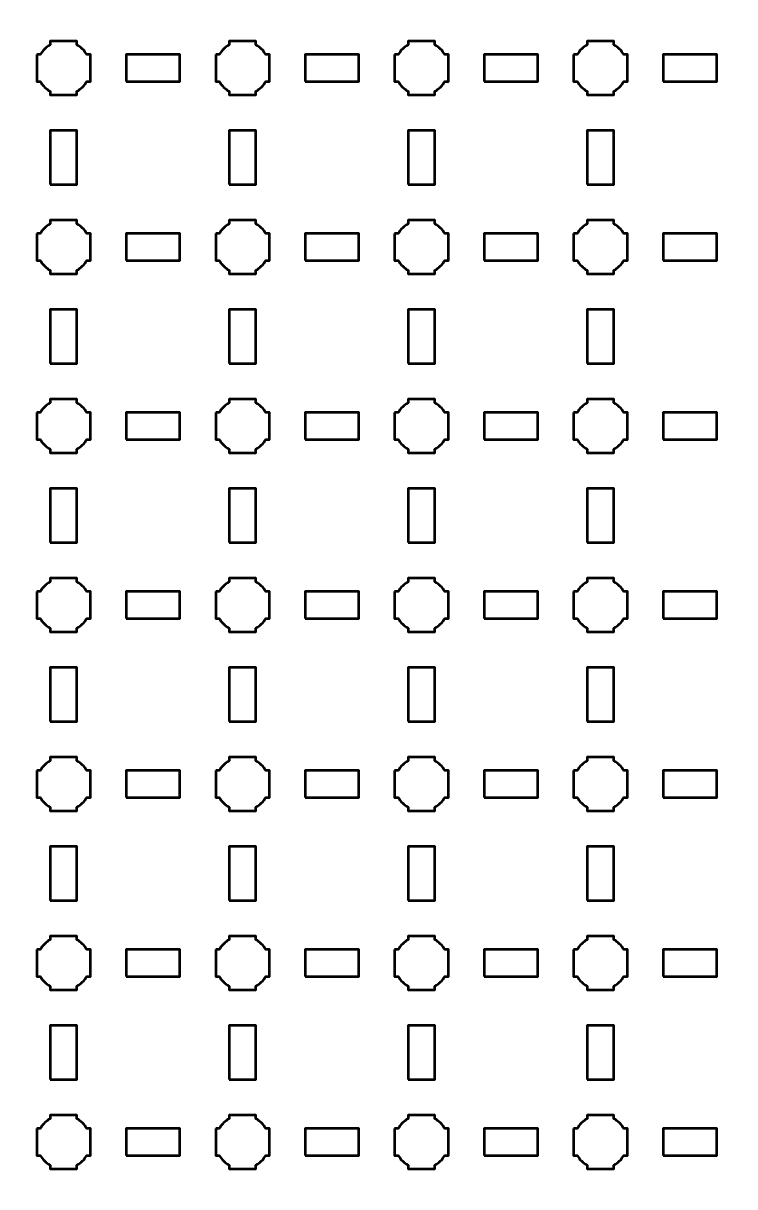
# Model space of a CAD drawing. Header units: centimetres. Extents: x -40.1 to 19.1, y -39.5 to 9.8.
# Drawn here: x -3.95 to 4, y -27.35 to -14.35 of the extents above; entities that cross this region are included whole.
import ezdxf

# ---------------------------------------------------------------- set-up
doc = ezdxf.new("R2010")
doc.units = ezdxf.units.CM
doc.header["$MEASUREMENT"] = 0
doc.layers.add('Layer 1', color=7, linetype='Continuous')

msp = doc.modelspace()

# ---------------------------------------------------------------- linework, layer by layer
at = {"layer": 'Layer 1', "color": 250, "lineweight": 53}
for points in [[(-2.8, -15), (-2.2, -15), (-2.2, -14.7), (-2.8, -14.7), (-2.8, -15)], [(-0.8, -15), (-0.2, -15), (-0.2, -14.7), (-0.8, -14.7), (-0.8, -15)], [(1.2, -15), (1.8, -15), (1.8, -14.7), (1.2, -14.7), (1.2, -15)], [(3.2, -15), (3.8, -15), (3.8, -14.7), (3.2, -14.7), (3.2, -15)], [(-3.65, -16.15), (-3.35, -16.15), (-3.35, -15.55), (-3.65, -15.55), (-3.65, -16.15)], [(-1.65, -16.15), (-1.35, -16.15), (-1.35, -15.55), (-1.65, -15.55), (-1.65, -16.15)], [(0.35, -16.15), (0.65, -16.15), (0.65, -15.55), (0.35, -15.55), (0.35, -16.15)], [(2.35, -16.15), (2.65, -16.15), (2.65, -15.55), (2.35, -15.55), (2.35, -16.15)], [(-2.8, -17), (-2.2, -17), (-2.2, -16.7), (-2.8, -16.7), (-2.8, -17)], [(-0.8, -17), (-0.2, -17), (-0.2, -16.7), (-0.8, -16.7), (-0.8, -17)], [(1.2, -17), (1.8, -17), (1.8, -16.7), (1.2, -16.7), (1.2, -17)], [(3.2, -17), (3.8, -17), (3.8, -16.7), (3.2, -16.7), (3.2, -17)], [(-3.65, -18.15), (-3.35, -18.15), (-3.35, -17.55), (-3.65, -17.55), (-3.65, -18.15)], [(-1.65, -18.15), (-1.35, -18.15), (-1.35, -17.55), (-1.65, -17.55), (-1.65, -18.15)], [(0.35, -18.15), (0.65, -18.15), (0.65, -17.55), (0.35, -17.55), (0.35, -18.15)], [(2.35, -18.15), (2.65, -18.15), (2.65, -17.55), (2.35, -17.55), (2.35, -18.15)], [(-2.8, -19), (-2.2, -19), (-2.2, -18.7), (-2.8, -18.7), (-2.8, -19)], [(-0.8, -19), (-0.2, -19), (-0.2, -18.7), (-0.8, -18.7), (-0.8, -19)], [(1.2, -19), (1.8, -19), (1.8, -18.7), (1.2, -18.7), (1.2, -19)], [(3.2, -19), (3.8, -19), (3.8, -18.7), (3.2, -18.7), (3.2, -19)], [(-3.65, -20.15), (-3.35, -20.15), (-3.35, -19.55), (-3.65, -19.55), (-3.65, -20.15)], [(-1.65, -20.15), (-1.35, -20.15), (-1.35, -19.55), (-1.65, -19.55), (-1.65, -20.15)], [(0.35, -20.15), (0.65, -20.15), (0.65, -19.55), (0.35, -19.55), (0.35, -20.15)], [(2.35, -20.15), (2.65, -20.15), (2.65, -19.55), (2.35, -19.55), (2.35, -20.15)], [(-2.8, -21), (-2.2, -21), (-2.2, -20.7), (-2.8, -20.7), (-2.8, -21)], [(-0.8, -21), (-0.2, -21), (-0.2, -20.7), (-0.8, -20.7), (-0.8, -21)], [(1.2, -21), (1.8, -21), (1.8, -20.7), (1.2, -20.7), (1.2, -21)], [(3.2, -21), (3.8, -21), (3.8, -20.7), (3.2, -20.7), (3.2, -21)], [(-3.65, -22.15), (-3.35, -22.15), (-3.35, -21.55), (-3.65, -21.55), (-3.65, -22.15)], [(-1.65, -22.15), (-1.35, -22.15), (-1.35, -21.55), (-1.65, -21.55), (-1.65, -22.15)], [(0.35, -22.15), (0.65, -22.15), (0.65, -21.55), (0.35, -21.55), (0.35, -22.15)], [(2.35, -22.15), (2.65, -22.15), (2.65, -21.55), (2.35, -21.55), (2.35, -22.15)], [(-2.8, -23), (-2.2, -23), (-2.2, -22.7), (-2.8, -22.7), (-2.8, -23)], [(-0.8, -23), (-0.2, -23), (-0.2, -22.7), (-0.8, -22.7), (-0.8, -23)], [(1.2, -23), (1.8, -23), (1.8, -22.7), (1.2, -22.7), (1.2, -23)], [(3.2, -23), (3.8, -23), (3.8, -22.7), (3.2, -22.7), (3.2, -23)], [(-3.65, -24.15), (-3.35, -24.15), (-3.35, -23.55), (-3.65, -23.55), (-3.65, -24.15)], [(-1.65, -24.15), (-1.35, -24.15), (-1.35, -23.55), (-1.65, -23.55), (-1.65, -24.15)], [(0.35, -24.15), (0.65, -24.15), (0.65, -23.55), (0.35, -23.55), (0.35, -24.15)], [(2.35, -24.15), (2.65, -24.15), (2.65, -23.55), (2.35, -23.55), (2.35, -24.15)], [(-2.8, -25), (-2.2, -25), (-2.2, -24.7), (-2.8, -24.7), (-2.8, -25)], [(-0.8, -25), (-0.2, -25), (-0.2, -24.7), (-0.8, -24.7), (-0.8, -25)], [(1.2, -25), (1.8, -25), (1.8, -24.7), (1.2, -24.7), (1.2, -25)], [(3.2, -25), (3.8, -25), (3.8, -24.7), (3.2, -24.7), (3.2, -25)], [(-3.65, -26.15), (-3.35, -26.15), (-3.35, -25.55), (-3.65, -25.55), (-3.65, -26.15)], [(-1.65, -26.15), (-1.35, -26.15), (-1.35, -25.55), (-1.65, -25.55), (-1.65, -26.15)], [(0.35, -26.15), (0.65, -26.15), (0.65, -25.55), (0.35, -25.55), (0.35, -26.15)], [(2.35, -26.15), (2.65, -26.15), (2.65, -25.55), (2.35, -25.55), (2.35, -26.15)], [(-2.8, -27), (-2.2, -27), (-2.2, -26.7), (-2.8, -26.7), (-2.8, -27)], [(-0.8, -27), (-0.2, -27), (-0.2, -26.7), (-0.8, -26.7), (-0.8, -27)], [(1.2, -27), (1.8, -27), (1.8, -26.7), (1.2, -26.7), (1.2, -27)], [(3.2, -27), (3.8, -27), (3.8, -26.7), (3.2, -26.7), (3.2, -27)]]:
    msp.add_lwpolyline(points, close=True, dxfattribs=at)
msp.add_open_spline([(-40.15, -39), (-40.15, -39), (-40.15, 9.3), (-40.15, 9.3), (-40.15, 9.3), (-40.15, 9.57609), (-39.92609, 9.8), (-39.65, 9.8), (-39.65, 9.8), (-39.65, 9.8), (18.65, 9.8), (18.65, 9.8), (18.65, 9.8), (18.92609, 9.8), (19.15, 9.57609), (19.15, 9.3), (19.15, 9.3), (19.15, 9.3), (19.15, -39), (19.15, -39), (19.15, -39), (19.15, -39.27609), (18.92609, -39.5), (18.65, -39.5), (18.65, -39.5), (18.65, -39.5), (-39.65, -39.5), (-39.65, -39.5), (-39.65, -39.5), (-39.92609, -39.5), (-40.15, -39.27609), (-40.15, -39)], degree=3, knots=[0, 0, 0, 0, 0.125, 0.125, 0.125, 0.125, 0.25, 0.25, 0.25, 0.25, 0.375, 0.375, 0.375, 0.375, 0.5, 0.5, 0.5, 0.5, 0.625, 0.625, 0.625, 0.625, 0.75, 0.75, 0.75, 0.75, 0.875, 0.875, 0.875, 0.875, 1, 1, 1, 1], dxfattribs=at)
at = {"layer": 'Layer 1', "lineweight": 53}
for points in [[(-3.8, -14.7), (-3.8, -14.7), (-3.75985, -14.7), (-3.75985, -14.7), (-3.75985, -14.7), (-3.7335, -14.65447), (-3.69553, -14.6165), (-3.65, -14.59015), (-3.65, -14.59015), (-3.65, -14.59015), (-3.65, -14.55), (-3.65, -14.55), (-3.65, -14.55), (-3.65, -14.55), (-3.5, -14.55), (-3.5, -14.55), (-3.5, -14.55), (-3.5, -14.55), (-3.35, -14.55), (-3.35, -14.55), (-3.35, -14.55), (-3.35, -14.55), (-3.35, -14.59015), (-3.35, -14.59015), (-3.35, -14.59015), (-3.30447, -14.6165), (-3.2665, -14.65447), (-3.24015, -14.7), (-3.24015, -14.7), (-3.24015, -14.7), (-3.2, -14.7), (-3.2, -14.7), (-3.2, -14.7), (-3.2, -14.7), (-3.2, -14.85), (-3.2, -14.85), (-3.2, -14.85), (-3.2, -14.85), (-3.2, -15), (-3.2, -15), (-3.2, -15), (-3.2, -15), (-3.24015, -15), (-3.24015, -15), (-3.24015, -15), (-3.2665, -15.04553), (-3.30447, -15.0835), (-3.35, -15.10985), (-3.35, -15.10985), (-3.35, -15.10985), (-3.35, -15.15), (-3.35, -15.15), (-3.35, -15.15), (-3.35, -15.15), (-3.5, -15.15), (-3.5, -15.15), (-3.5, -15.15), (-3.5, -15.15), (-3.65, -15.15), (-3.65, -15.15), (-3.65, -15.15), (-3.65, -15.15), (-3.65, -15.10985), (-3.65, -15.10985), (-3.65, -15.10985), (-3.69553, -15.0835), (-3.7335, -15.04553), (-3.75985, -15), (-3.75985, -15), (-3.75985, -15), (-3.8, -15), (-3.8, -15), (-3.8, -15), (-3.8, -15), (-3.8, -14.85), (-3.8, -14.85), (-3.8, -14.85), (-3.8, -14.85), (-3.8, -14.7), (-3.8, -14.7)], [(-1.8, -14.7), (-1.8, -14.7), (-1.75985, -14.7), (-1.75985, -14.7), (-1.75985, -14.7), (-1.7335, -14.65447), (-1.69553, -14.6165), (-1.65, -14.59015), (-1.65, -14.59015), (-1.65, -14.59015), (-1.65, -14.55), (-1.65, -14.55), (-1.65, -14.55), (-1.65, -14.55), (-1.5, -14.55), (-1.5, -14.55), (-1.5, -14.55), (-1.5, -14.55), (-1.35, -14.55), (-1.35, -14.55), (-1.35, -14.55), (-1.35, -14.55), (-1.35, -14.59015), (-1.35, -14.59015), (-1.35, -14.59015), (-1.30447, -14.6165), (-1.2665, -14.65447), (-1.24015, -14.7), (-1.24015, -14.7), (-1.24015, -14.7), (-1.2, -14.7), (-1.2, -14.7), (-1.2, -14.7), (-1.2, -14.7), (-1.2, -14.85), (-1.2, -14.85), (-1.2, -14.85), (-1.2, -14.85), (-1.2, -15), (-1.2, -15), (-1.2, -15), (-1.2, -15), (-1.24015, -15), (-1.24015, -15), (-1.24015, -15), (-1.2665, -15.04553), (-1.30447, -15.0835), (-1.35, -15.10985), (-1.35, -15.10985), (-1.35, -15.10985), (-1.35, -15.15), (-1.35, -15.15), (-1.35, -15.15), (-1.35, -15.15), (-1.5, -15.15), (-1.5, -15.15), (-1.5, -15.15), (-1.5, -15.15), (-1.65, -15.15), (-1.65, -15.15), (-1.65, -15.15), (-1.65, -15.15), (-1.65, -15.10985), (-1.65, -15.10985), (-1.65, -15.10985), (-1.69553, -15.0835), (-1.7335, -15.04553), (-1.75985, -15), (-1.75985, -15), (-1.75985, -15), (-1.8, -15), (-1.8, -15), (-1.8, -15), (-1.8, -15), (-1.8, -14.85), (-1.8, -14.85), (-1.8, -14.85), (-1.8, -14.85), (-1.8, -14.7), (-1.8, -14.7)], [(0.2, -14.7), (0.2, -14.7), (0.24015, -14.7), (0.24015, -14.7), (0.24015, -14.7), (0.2665, -14.65447), (0.30447, -14.6165), (0.35, -14.59015), (0.35, -14.59015), (0.35, -14.59015), (0.35, -14.55), (0.35, -14.55), (0.35, -14.55), (0.35, -14.55), (0.5, -14.55), (0.5, -14.55), (0.5, -14.55), (0.5, -14.55), (0.65, -14.55), (0.65, -14.55), (0.65, -14.55), (0.65, -14.55), (0.65, -14.59015), (0.65, -14.59015), (0.65, -14.59015), (0.69553, -14.6165), (0.7335, -14.65447), (0.75985, -14.7), (0.75985, -14.7), (0.75985, -14.7), (0.8, -14.7), (0.8, -14.7), (0.8, -14.7), (0.8, -14.7), (0.8, -14.85), (0.8, -14.85), (0.8, -14.85), (0.8, -14.85), (0.8, -15), (0.8, -15), (0.8, -15), (0.8, -15), (0.75985, -15), (0.75985, -15), (0.75985, -15), (0.7335, -15.04553), (0.69553, -15.0835), (0.65, -15.10985), (0.65, -15.10985), (0.65, -15.10985), (0.65, -15.15), (0.65, -15.15), (0.65, -15.15), (0.65, -15.15), (0.5, -15.15), (0.5, -15.15), (0.5, -15.15), (0.5, -15.15), (0.35, -15.15), (0.35, -15.15), (0.35, -15.15), (0.35, -15.15), (0.35, -15.10985), (0.35, -15.10985), (0.35, -15.10985), (0.30447, -15.0835), (0.2665, -15.04553), (0.24015, -15), (0.24015, -15), (0.24015, -15), (0.2, -15), (0.2, -15), (0.2, -15), (0.2, -15), (0.2, -14.85), (0.2, -14.85), (0.2, -14.85), (0.2, -14.85), (0.2, -14.7), (0.2, -14.7)], [(2.2, -14.7), (2.2, -14.7), (2.24015, -14.7), (2.24015, -14.7), (2.24015, -14.7), (2.2665, -14.65447), (2.30447, -14.6165), (2.35, -14.59015), (2.35, -14.59015), (2.35, -14.59015), (2.35, -14.55), (2.35, -14.55), (2.35, -14.55), (2.35, -14.55), (2.5, -14.55), (2.5, -14.55), (2.5, -14.55), (2.5, -14.55), (2.65, -14.55), (2.65, -14.55), (2.65, -14.55), (2.65, -14.55), (2.65, -14.59015), (2.65, -14.59015), (2.65, -14.59015), (2.69553, -14.6165), (2.7335, -14.65447), (2.75985, -14.7), (2.75985, -14.7), (2.75985, -14.7), (2.8, -14.7), (2.8, -14.7), (2.8, -14.7), (2.8, -14.7), (2.8, -14.85), (2.8, -14.85), (2.8, -14.85), (2.8, -14.85), (2.8, -15), (2.8, -15), (2.8, -15), (2.8, -15), (2.75985, -15), (2.75985, -15), (2.75985, -15), (2.7335, -15.04553), (2.69553, -15.0835), (2.65, -15.10985), (2.65, -15.10985), (2.65, -15.10985), (2.65, -15.15), (2.65, -15.15), (2.65, -15.15), (2.65, -15.15), (2.5, -15.15), (2.5, -15.15), (2.5, -15.15), (2.5, -15.15), (2.35, -15.15), (2.35, -15.15), (2.35, -15.15), (2.35, -15.15), (2.35, -15.10985), (2.35, -15.10985), (2.35, -15.10985), (2.30447, -15.0835), (2.2665, -15.04553), (2.24015, -15), (2.24015, -15), (2.24015, -15), (2.2, -15), (2.2, -15), (2.2, -15), (2.2, -15), (2.2, -14.85), (2.2, -14.85), (2.2, -14.85), (2.2, -14.85), (2.2, -14.7), (2.2, -14.7)], [(-3.8, -16.7), (-3.8, -16.7), (-3.75985, -16.7), (-3.75985, -16.7), (-3.75985, -16.7), (-3.7335, -16.65447), (-3.69553, -16.6165), (-3.65, -16.59015), (-3.65, -16.59015), (-3.65, -16.59015), (-3.65, -16.55), (-3.65, -16.55), (-3.65, -16.55), (-3.65, -16.55), (-3.5, -16.55), (-3.5, -16.55), (-3.5, -16.55), (-3.5, -16.55), (-3.35, -16.55), (-3.35, -16.55), (-3.35, -16.55), (-3.35, -16.55), (-3.35, -16.59015), (-3.35, -16.59015), (-3.35, -16.59015), (-3.30447, -16.6165), (-3.2665, -16.65447), (-3.24015, -16.7), (-3.24015, -16.7), (-3.24015, -16.7), (-3.2, -16.7), (-3.2, -16.7), (-3.2, -16.7), (-3.2, -16.7), (-3.2, -16.85), (-3.2, -16.85), (-3.2, -16.85), (-3.2, -16.85), (-3.2, -17), (-3.2, -17), (-3.2, -17), (-3.2, -17), (-3.24015, -17), (-3.24015, -17), (-3.24015, -17), (-3.2665, -17.04553), (-3.30447, -17.0835), (-3.35, -17.10985), (-3.35, -17.10985), (-3.35, -17.10985), (-3.35, -17.15), (-3.35, -17.15), (-3.35, -17.15), (-3.35, -17.15), (-3.5, -17.15), (-3.5, -17.15), (-3.5, -17.15), (-3.5, -17.15), (-3.65, -17.15), (-3.65, -17.15), (-3.65, -17.15), (-3.65, -17.15), (-3.65, -17.10985), (-3.65, -17.10985), (-3.65, -17.10985), (-3.69553, -17.0835), (-3.7335, -17.04553), (-3.75985, -17), (-3.75985, -17), (-3.75985, -17), (-3.8, -17), (-3.8, -17), (-3.8, -17), (-3.8, -17), (-3.8, -16.85), (-3.8, -16.85), (-3.8, -16.85), (-3.8, -16.85), (-3.8, -16.7), (-3.8, -16.7)], [(-1.8, -16.7), (-1.8, -16.7), (-1.75985, -16.7), (-1.75985, -16.7), (-1.75985, -16.7), (-1.7335, -16.65447), (-1.69553, -16.6165), (-1.65, -16.59015), (-1.65, -16.59015), (-1.65, -16.59015), (-1.65, -16.55), (-1.65, -16.55), (-1.65, -16.55), (-1.65, -16.55), (-1.5, -16.55), (-1.5, -16.55), (-1.5, -16.55), (-1.5, -16.55), (-1.35, -16.55), (-1.35, -16.55), (-1.35, -16.55), (-1.35, -16.55), (-1.35, -16.59015), (-1.35, -16.59015), (-1.35, -16.59015), (-1.30447, -16.6165), (-1.2665, -16.65447), (-1.24015, -16.7), (-1.24015, -16.7), (-1.24015, -16.7), (-1.2, -16.7), (-1.2, -16.7), (-1.2, -16.7), (-1.2, -16.7), (-1.2, -16.85), (-1.2, -16.85), (-1.2, -16.85), (-1.2, -16.85), (-1.2, -17), (-1.2, -17), (-1.2, -17), (-1.2, -17), (-1.24015, -17), (-1.24015, -17), (-1.24015, -17), (-1.2665, -17.04553), (-1.30447, -17.0835), (-1.35, -17.10985), (-1.35, -17.10985), (-1.35, -17.10985), (-1.35, -17.15), (-1.35, -17.15), (-1.35, -17.15), (-1.35, -17.15), (-1.5, -17.15), (-1.5, -17.15), (-1.5, -17.15), (-1.5, -17.15), (-1.65, -17.15), (-1.65, -17.15), (-1.65, -17.15), (-1.65, -17.15), (-1.65, -17.10985), (-1.65, -17.10985), (-1.65, -17.10985), (-1.69553, -17.0835), (-1.7335, -17.04553), (-1.75985, -17), (-1.75985, -17), (-1.75985, -17), (-1.8, -17), (-1.8, -17), (-1.8, -17), (-1.8, -17), (-1.8, -16.85), (-1.8, -16.85), (-1.8, -16.85), (-1.8, -16.85), (-1.8, -16.7), (-1.8, -16.7)], [(0.2, -16.7), (0.2, -16.7), (0.24015, -16.7), (0.24015, -16.7), (0.24015, -16.7), (0.2665, -16.65447), (0.30447, -16.6165), (0.35, -16.59015), (0.35, -16.59015), (0.35, -16.59015), (0.35, -16.55), (0.35, -16.55), (0.35, -16.55), (0.35, -16.55), (0.5, -16.55), (0.5, -16.55), (0.5, -16.55), (0.5, -16.55), (0.65, -16.55), (0.65, -16.55), (0.65, -16.55), (0.65, -16.55), (0.65, -16.59015), (0.65, -16.59015), (0.65, -16.59015), (0.69553, -16.6165), (0.7335, -16.65447), (0.75985, -16.7), (0.75985, -16.7), (0.75985, -16.7), (0.8, -16.7), (0.8, -16.7), (0.8, -16.7), (0.8, -16.7), (0.8, -16.85), (0.8, -16.85), (0.8, -16.85), (0.8, -16.85), (0.8, -17), (0.8, -17), (0.8, -17), (0.8, -17), (0.75985, -17), (0.75985, -17), (0.75985, -17), (0.7335, -17.04553), (0.69553, -17.0835), (0.65, -17.10985), (0.65, -17.10985), (0.65, -17.10985), (0.65, -17.15), (0.65, -17.15), (0.65, -17.15), (0.65, -17.15), (0.5, -17.15), (0.5, -17.15), (0.5, -17.15), (0.5, -17.15), (0.35, -17.15), (0.35, -17.15), (0.35, -17.15), (0.35, -17.15), (0.35, -17.10985), (0.35, -17.10985), (0.35, -17.10985), (0.30447, -17.0835), (0.2665, -17.04553), (0.24015, -17), (0.24015, -17), (0.24015, -17), (0.2, -17), (0.2, -17), (0.2, -17), (0.2, -17), (0.2, -16.85), (0.2, -16.85), (0.2, -16.85), (0.2, -16.85), (0.2, -16.7), (0.2, -16.7)], [(2.2, -16.7), (2.2, -16.7), (2.24015, -16.7), (2.24015, -16.7), (2.24015, -16.7), (2.2665, -16.65447), (2.30447, -16.6165), (2.35, -16.59015), (2.35, -16.59015), (2.35, -16.59015), (2.35, -16.55), (2.35, -16.55), (2.35, -16.55), (2.35, -16.55), (2.5, -16.55), (2.5, -16.55), (2.5, -16.55), (2.5, -16.55), (2.65, -16.55), (2.65, -16.55), (2.65, -16.55), (2.65, -16.55), (2.65, -16.59015), (2.65, -16.59015), (2.65, -16.59015), (2.69553, -16.6165), (2.7335, -16.65447), (2.75985, -16.7), (2.75985, -16.7), (2.75985, -16.7), (2.8, -16.7), (2.8, -16.7), (2.8, -16.7), (2.8, -16.7), (2.8, -16.85), (2.8, -16.85), (2.8, -16.85), (2.8, -16.85), (2.8, -17), (2.8, -17), (2.8, -17), (2.8, -17), (2.75985, -17), (2.75985, -17), (2.75985, -17), (2.7335, -17.04553), (2.69553, -17.0835), (2.65, -17.10985), (2.65, -17.10985), (2.65, -17.10985), (2.65, -17.15), (2.65, -17.15), (2.65, -17.15), (2.65, -17.15), (2.5, -17.15), (2.5, -17.15), (2.5, -17.15), (2.5, -17.15), (2.35, -17.15), (2.35, -17.15), (2.35, -17.15), (2.35, -17.15), (2.35, -17.10985), (2.35, -17.10985), (2.35, -17.10985), (2.30447, -17.0835), (2.2665, -17.04553), (2.24015, -17), (2.24015, -17), (2.24015, -17), (2.2, -17), (2.2, -17), (2.2, -17), (2.2, -17), (2.2, -16.85), (2.2, -16.85), (2.2, -16.85), (2.2, -16.85), (2.2, -16.7), (2.2, -16.7)], [(-3.8, -18.7), (-3.8, -18.7), (-3.75985, -18.7), (-3.75985, -18.7), (-3.75985, -18.7), (-3.7335, -18.65447), (-3.69553, -18.6165), (-3.65, -18.59015), (-3.65, -18.59015), (-3.65, -18.59015), (-3.65, -18.55), (-3.65, -18.55), (-3.65, -18.55), (-3.65, -18.55), (-3.5, -18.55), (-3.5, -18.55), (-3.5, -18.55), (-3.5, -18.55), (-3.35, -18.55), (-3.35, -18.55), (-3.35, -18.55), (-3.35, -18.55), (-3.35, -18.59015), (-3.35, -18.59015), (-3.35, -18.59015), (-3.30447, -18.6165), (-3.2665, -18.65447), (-3.24015, -18.7), (-3.24015, -18.7), (-3.24015, -18.7), (-3.2, -18.7), (-3.2, -18.7), (-3.2, -18.7), (-3.2, -18.7), (-3.2, -18.85), (-3.2, -18.85), (-3.2, -18.85), (-3.2, -18.85), (-3.2, -19), (-3.2, -19), (-3.2, -19), (-3.2, -19), (-3.24015, -19), (-3.24015, -19), (-3.24015, -19), (-3.2665, -19.04553), (-3.30447, -19.0835), (-3.35, -19.10985), (-3.35, -19.10985), (-3.35, -19.10985), (-3.35, -19.15), (-3.35, -19.15), (-3.35, -19.15), (-3.35, -19.15), (-3.5, -19.15), (-3.5, -19.15), (-3.5, -19.15), (-3.5, -19.15), (-3.65, -19.15), (-3.65, -19.15), (-3.65, -19.15), (-3.65, -19.15), (-3.65, -19.10985), (-3.65, -19.10985), (-3.65, -19.10985), (-3.69553, -19.0835), (-3.7335, -19.04553), (-3.75985, -19), (-3.75985, -19), (-3.75985, -19), (-3.8, -19), (-3.8, -19), (-3.8, -19), (-3.8, -19), (-3.8, -18.85), (-3.8, -18.85), (-3.8, -18.85), (-3.8, -18.85), (-3.8, -18.7), (-3.8, -18.7)], [(-1.8, -18.7), (-1.8, -18.7), (-1.75985, -18.7), (-1.75985, -18.7), (-1.75985, -18.7), (-1.7335, -18.65447), (-1.69553, -18.6165), (-1.65, -18.59015), (-1.65, -18.59015), (-1.65, -18.59015), (-1.65, -18.55), (-1.65, -18.55), (-1.65, -18.55), (-1.65, -18.55), (-1.5, -18.55), (-1.5, -18.55), (-1.5, -18.55), (-1.5, -18.55), (-1.35, -18.55), (-1.35, -18.55), (-1.35, -18.55), (-1.35, -18.55), (-1.35, -18.59015), (-1.35, -18.59015), (-1.35, -18.59015), (-1.30447, -18.6165), (-1.2665, -18.65447), (-1.24015, -18.7), (-1.24015, -18.7), (-1.24015, -18.7), (-1.2, -18.7), (-1.2, -18.7), (-1.2, -18.7), (-1.2, -18.7), (-1.2, -18.85), (-1.2, -18.85), (-1.2, -18.85), (-1.2, -18.85), (-1.2, -19), (-1.2, -19), (-1.2, -19), (-1.2, -19), (-1.24015, -19), (-1.24015, -19), (-1.24015, -19), (-1.2665, -19.04553), (-1.30447, -19.0835), (-1.35, -19.10985), (-1.35, -19.10985), (-1.35, -19.10985), (-1.35, -19.15), (-1.35, -19.15), (-1.35, -19.15), (-1.35, -19.15), (-1.5, -19.15), (-1.5, -19.15), (-1.5, -19.15), (-1.5, -19.15), (-1.65, -19.15), (-1.65, -19.15), (-1.65, -19.15), (-1.65, -19.15), (-1.65, -19.10985), (-1.65, -19.10985), (-1.65, -19.10985), (-1.69553, -19.0835), (-1.7335, -19.04553), (-1.75985, -19), (-1.75985, -19), (-1.75985, -19), (-1.8, -19), (-1.8, -19), (-1.8, -19), (-1.8, -19), (-1.8, -18.85), (-1.8, -18.85), (-1.8, -18.85), (-1.8, -18.85), (-1.8, -18.7), (-1.8, -18.7)], [(0.2, -18.7), (0.2, -18.7), (0.24015, -18.7), (0.24015, -18.7), (0.24015, -18.7), (0.2665, -18.65447), (0.30447, -18.6165), (0.35, -18.59015), (0.35, -18.59015), (0.35, -18.59015), (0.35, -18.55), (0.35, -18.55), (0.35, -18.55), (0.35, -18.55), (0.5, -18.55), (0.5, -18.55), (0.5, -18.55), (0.5, -18.55), (0.65, -18.55), (0.65, -18.55), (0.65, -18.55), (0.65, -18.55), (0.65, -18.59015), (0.65, -18.59015), (0.65, -18.59015), (0.69553, -18.6165), (0.7335, -18.65447), (0.75985, -18.7), (0.75985, -18.7), (0.75985, -18.7), (0.8, -18.7), (0.8, -18.7), (0.8, -18.7), (0.8, -18.7), (0.8, -18.85), (0.8, -18.85), (0.8, -18.85), (0.8, -18.85), (0.8, -19), (0.8, -19), (0.8, -19), (0.8, -19), (0.75985, -19), (0.75985, -19), (0.75985, -19), (0.7335, -19.04553), (0.69553, -19.0835), (0.65, -19.10985), (0.65, -19.10985), (0.65, -19.10985), (0.65, -19.15), (0.65, -19.15), (0.65, -19.15), (0.65, -19.15), (0.5, -19.15), (0.5, -19.15), (0.5, -19.15), (0.5, -19.15), (0.35, -19.15), (0.35, -19.15), (0.35, -19.15), (0.35, -19.15), (0.35, -19.10985), (0.35, -19.10985), (0.35, -19.10985), (0.30447, -19.0835), (0.2665, -19.04553), (0.24015, -19), (0.24015, -19), (0.24015, -19), (0.2, -19), (0.2, -19), (0.2, -19), (0.2, -19), (0.2, -18.85), (0.2, -18.85), (0.2, -18.85), (0.2, -18.85), (0.2, -18.7), (0.2, -18.7)], [(2.2, -18.7), (2.2, -18.7), (2.24015, -18.7), (2.24015, -18.7), (2.24015, -18.7), (2.2665, -18.65447), (2.30447, -18.6165), (2.35, -18.59015), (2.35, -18.59015), (2.35, -18.59015), (2.35, -18.55), (2.35, -18.55), (2.35, -18.55), (2.35, -18.55), (2.5, -18.55), (2.5, -18.55), (2.5, -18.55), (2.5, -18.55), (2.65, -18.55), (2.65, -18.55), (2.65, -18.55), (2.65, -18.55), (2.65, -18.59015), (2.65, -18.59015), (2.65, -18.59015), (2.69553, -18.6165), (2.7335, -18.65447), (2.75985, -18.7), (2.75985, -18.7), (2.75985, -18.7), (2.8, -18.7), (2.8, -18.7), (2.8, -18.7), (2.8, -18.7), (2.8, -18.85), (2.8, -18.85), (2.8, -18.85), (2.8, -18.85), (2.8, -19), (2.8, -19), (2.8, -19), (2.8, -19), (2.75985, -19), (2.75985, -19), (2.75985, -19), (2.7335, -19.04553), (2.69553, -19.0835), (2.65, -19.10985), (2.65, -19.10985), (2.65, -19.10985), (2.65, -19.15), (2.65, -19.15), (2.65, -19.15), (2.65, -19.15), (2.5, -19.15), (2.5, -19.15), (2.5, -19.15), (2.5, -19.15), (2.35, -19.15), (2.35, -19.15), (2.35, -19.15), (2.35, -19.15), (2.35, -19.10985), (2.35, -19.10985), (2.35, -19.10985), (2.30447, -19.0835), (2.2665, -19.04553), (2.24015, -19), (2.24015, -19), (2.24015, -19), (2.2, -19), (2.2, -19), (2.2, -19), (2.2, -19), (2.2, -18.85), (2.2, -18.85), (2.2, -18.85), (2.2, -18.85), (2.2, -18.7), (2.2, -18.7)], [(-3.8, -20.7), (-3.8, -20.7), (-3.75985, -20.7), (-3.75985, -20.7), (-3.75985, -20.7), (-3.7335, -20.65447), (-3.69553, -20.6165), (-3.65, -20.59015), (-3.65, -20.59015), (-3.65, -20.59015), (-3.65, -20.55), (-3.65, -20.55), (-3.65, -20.55), (-3.65, -20.55), (-3.5, -20.55), (-3.5, -20.55), (-3.5, -20.55), (-3.5, -20.55), (-3.35, -20.55), (-3.35, -20.55), (-3.35, -20.55), (-3.35, -20.55), (-3.35, -20.59015), (-3.35, -20.59015), (-3.35, -20.59015), (-3.30447, -20.6165), (-3.2665, -20.65447), (-3.24015, -20.7), (-3.24015, -20.7), (-3.24015, -20.7), (-3.2, -20.7), (-3.2, -20.7), (-3.2, -20.7), (-3.2, -20.7), (-3.2, -20.85), (-3.2, -20.85), (-3.2, -20.85), (-3.2, -20.85), (-3.2, -21), (-3.2, -21), (-3.2, -21), (-3.2, -21), (-3.24015, -21), (-3.24015, -21), (-3.24015, -21), (-3.2665, -21.04553), (-3.30447, -21.0835), (-3.35, -21.10985), (-3.35, -21.10985), (-3.35, -21.10985), (-3.35, -21.15), (-3.35, -21.15), (-3.35, -21.15), (-3.35, -21.15), (-3.5, -21.15), (-3.5, -21.15), (-3.5, -21.15), (-3.5, -21.15), (-3.65, -21.15), (-3.65, -21.15), (-3.65, -21.15), (-3.65, -21.15), (-3.65, -21.10985), (-3.65, -21.10985), (-3.65, -21.10985), (-3.69553, -21.0835), (-3.7335, -21.04553), (-3.75985, -21), (-3.75985, -21), (-3.75985, -21), (-3.8, -21), (-3.8, -21), (-3.8, -21), (-3.8, -21), (-3.8, -20.85), (-3.8, -20.85), (-3.8, -20.85), (-3.8, -20.85), (-3.8, -20.7), (-3.8, -20.7)], [(-1.8, -20.7), (-1.8, -20.7), (-1.75985, -20.7), (-1.75985, -20.7), (-1.75985, -20.7), (-1.7335, -20.65447), (-1.69553, -20.6165), (-1.65, -20.59015), (-1.65, -20.59015), (-1.65, -20.59015), (-1.65, -20.55), (-1.65, -20.55), (-1.65, -20.55), (-1.65, -20.55), (-1.5, -20.55), (-1.5, -20.55), (-1.5, -20.55), (-1.5, -20.55), (-1.35, -20.55), (-1.35, -20.55), (-1.35, -20.55), (-1.35, -20.55), (-1.35, -20.59015), (-1.35, -20.59015), (-1.35, -20.59015), (-1.30447, -20.6165), (-1.2665, -20.65447), (-1.24015, -20.7), (-1.24015, -20.7), (-1.24015, -20.7), (-1.2, -20.7), (-1.2, -20.7), (-1.2, -20.7), (-1.2, -20.7), (-1.2, -20.85), (-1.2, -20.85), (-1.2, -20.85), (-1.2, -20.85), (-1.2, -21), (-1.2, -21), (-1.2, -21), (-1.2, -21), (-1.24015, -21), (-1.24015, -21), (-1.24015, -21), (-1.2665, -21.04553), (-1.30447, -21.0835), (-1.35, -21.10985), (-1.35, -21.10985), (-1.35, -21.10985), (-1.35, -21.15), (-1.35, -21.15), (-1.35, -21.15), (-1.35, -21.15), (-1.5, -21.15), (-1.5, -21.15), (-1.5, -21.15), (-1.5, -21.15), (-1.65, -21.15), (-1.65, -21.15), (-1.65, -21.15), (-1.65, -21.15), (-1.65, -21.10985), (-1.65, -21.10985), (-1.65, -21.10985), (-1.69553, -21.0835), (-1.7335, -21.04553), (-1.75985, -21), (-1.75985, -21), (-1.75985, -21), (-1.8, -21), (-1.8, -21), (-1.8, -21), (-1.8, -21), (-1.8, -20.85), (-1.8, -20.85), (-1.8, -20.85), (-1.8, -20.85), (-1.8, -20.7), (-1.8, -20.7)], [(0.2, -20.7), (0.2, -20.7), (0.24015, -20.7), (0.24015, -20.7), (0.24015, -20.7), (0.2665, -20.65447), (0.30447, -20.6165), (0.35, -20.59015), (0.35, -20.59015), (0.35, -20.59015), (0.35, -20.55), (0.35, -20.55), (0.35, -20.55), (0.35, -20.55), (0.5, -20.55), (0.5, -20.55), (0.5, -20.55), (0.5, -20.55), (0.65, -20.55), (0.65, -20.55), (0.65, -20.55), (0.65, -20.55), (0.65, -20.59015), (0.65, -20.59015), (0.65, -20.59015), (0.69553, -20.6165), (0.7335, -20.65447), (0.75985, -20.7), (0.75985, -20.7), (0.75985, -20.7), (0.8, -20.7), (0.8, -20.7), (0.8, -20.7), (0.8, -20.7), (0.8, -20.85), (0.8, -20.85), (0.8, -20.85), (0.8, -20.85), (0.8, -21), (0.8, -21), (0.8, -21), (0.8, -21), (0.75985, -21), (0.75985, -21), (0.75985, -21), (0.7335, -21.04553), (0.69553, -21.0835), (0.65, -21.10985), (0.65, -21.10985), (0.65, -21.10985), (0.65, -21.15), (0.65, -21.15), (0.65, -21.15), (0.65, -21.15), (0.5, -21.15), (0.5, -21.15), (0.5, -21.15), (0.5, -21.15), (0.35, -21.15), (0.35, -21.15), (0.35, -21.15), (0.35, -21.15), (0.35, -21.10985), (0.35, -21.10985), (0.35, -21.10985), (0.30447, -21.0835), (0.2665, -21.04553), (0.24015, -21), (0.24015, -21), (0.24015, -21), (0.2, -21), (0.2, -21), (0.2, -21), (0.2, -21), (0.2, -20.85), (0.2, -20.85), (0.2, -20.85), (0.2, -20.85), (0.2, -20.7), (0.2, -20.7)], [(2.2, -20.7), (2.2, -20.7), (2.24015, -20.7), (2.24015, -20.7), (2.24015, -20.7), (2.2665, -20.65447), (2.30447, -20.6165), (2.35, -20.59015), (2.35, -20.59015), (2.35, -20.59015), (2.35, -20.55), (2.35, -20.55), (2.35, -20.55), (2.35, -20.55), (2.5, -20.55), (2.5, -20.55), (2.5, -20.55), (2.5, -20.55), (2.65, -20.55), (2.65, -20.55), (2.65, -20.55), (2.65, -20.55), (2.65, -20.59015), (2.65, -20.59015), (2.65, -20.59015), (2.69553, -20.6165), (2.7335, -20.65447), (2.75985, -20.7), (2.75985, -20.7), (2.75985, -20.7), (2.8, -20.7), (2.8, -20.7), (2.8, -20.7), (2.8, -20.7), (2.8, -20.85), (2.8, -20.85), (2.8, -20.85), (2.8, -20.85), (2.8, -21), (2.8, -21), (2.8, -21), (2.8, -21), (2.75985, -21), (2.75985, -21), (2.75985, -21), (2.7335, -21.04553), (2.69553, -21.0835), (2.65, -21.10985), (2.65, -21.10985), (2.65, -21.10985), (2.65, -21.15), (2.65, -21.15), (2.65, -21.15), (2.65, -21.15), (2.5, -21.15), (2.5, -21.15), (2.5, -21.15), (2.5, -21.15), (2.35, -21.15), (2.35, -21.15), (2.35, -21.15), (2.35, -21.15), (2.35, -21.10985), (2.35, -21.10985), (2.35, -21.10985), (2.30447, -21.0835), (2.2665, -21.04553), (2.24015, -21), (2.24015, -21), (2.24015, -21), (2.2, -21), (2.2, -21), (2.2, -21), (2.2, -21), (2.2, -20.85), (2.2, -20.85), (2.2, -20.85), (2.2, -20.85), (2.2, -20.7), (2.2, -20.7)], [(-3.8, -22.7), (-3.8, -22.7), (-3.75985, -22.7), (-3.75985, -22.7), (-3.75985, -22.7), (-3.7335, -22.65447), (-3.69553, -22.6165), (-3.65, -22.59015), (-3.65, -22.59015), (-3.65, -22.59015), (-3.65, -22.55), (-3.65, -22.55), (-3.65, -22.55), (-3.65, -22.55), (-3.5, -22.55), (-3.5, -22.55), (-3.5, -22.55), (-3.5, -22.55), (-3.35, -22.55), (-3.35, -22.55), (-3.35, -22.55), (-3.35, -22.55), (-3.35, -22.59015), (-3.35, -22.59015), (-3.35, -22.59015), (-3.30447, -22.6165), (-3.2665, -22.65447), (-3.24015, -22.7), (-3.24015, -22.7), (-3.24015, -22.7), (-3.2, -22.7), (-3.2, -22.7), (-3.2, -22.7), (-3.2, -22.7), (-3.2, -22.85), (-3.2, -22.85), (-3.2, -22.85), (-3.2, -22.85), (-3.2, -23), (-3.2, -23), (-3.2, -23), (-3.2, -23), (-3.24015, -23), (-3.24015, -23), (-3.24015, -23), (-3.2665, -23.04553), (-3.30447, -23.0835), (-3.35, -23.10985), (-3.35, -23.10985), (-3.35, -23.10985), (-3.35, -23.15), (-3.35, -23.15), (-3.35, -23.15), (-3.35, -23.15), (-3.5, -23.15), (-3.5, -23.15), (-3.5, -23.15), (-3.5, -23.15), (-3.65, -23.15), (-3.65, -23.15), (-3.65, -23.15), (-3.65, -23.15), (-3.65, -23.10985), (-3.65, -23.10985), (-3.65, -23.10985), (-3.69553, -23.0835), (-3.7335, -23.04553), (-3.75985, -23), (-3.75985, -23), (-3.75985, -23), (-3.8, -23), (-3.8, -23), (-3.8, -23), (-3.8, -23), (-3.8, -22.85), (-3.8, -22.85), (-3.8, -22.85), (-3.8, -22.85), (-3.8, -22.7), (-3.8, -22.7)], [(-1.8, -22.7), (-1.8, -22.7), (-1.75985, -22.7), (-1.75985, -22.7), (-1.75985, -22.7), (-1.7335, -22.65447), (-1.69553, -22.6165), (-1.65, -22.59015), (-1.65, -22.59015), (-1.65, -22.59015), (-1.65, -22.55), (-1.65, -22.55), (-1.65, -22.55), (-1.65, -22.55), (-1.5, -22.55), (-1.5, -22.55), (-1.5, -22.55), (-1.5, -22.55), (-1.35, -22.55), (-1.35, -22.55), (-1.35, -22.55), (-1.35, -22.55), (-1.35, -22.59015), (-1.35, -22.59015), (-1.35, -22.59015), (-1.30447, -22.6165), (-1.2665, -22.65447), (-1.24015, -22.7), (-1.24015, -22.7), (-1.24015, -22.7), (-1.2, -22.7), (-1.2, -22.7), (-1.2, -22.7), (-1.2, -22.7), (-1.2, -22.85), (-1.2, -22.85), (-1.2, -22.85), (-1.2, -22.85), (-1.2, -23), (-1.2, -23), (-1.2, -23), (-1.2, -23), (-1.24015, -23), (-1.24015, -23), (-1.24015, -23), (-1.2665, -23.04553), (-1.30447, -23.0835), (-1.35, -23.10985), (-1.35, -23.10985), (-1.35, -23.10985), (-1.35, -23.15), (-1.35, -23.15), (-1.35, -23.15), (-1.35, -23.15), (-1.5, -23.15), (-1.5, -23.15), (-1.5, -23.15), (-1.5, -23.15), (-1.65, -23.15), (-1.65, -23.15), (-1.65, -23.15), (-1.65, -23.15), (-1.65, -23.10985), (-1.65, -23.10985), (-1.65, -23.10985), (-1.69553, -23.0835), (-1.7335, -23.04553), (-1.75985, -23), (-1.75985, -23), (-1.75985, -23), (-1.8, -23), (-1.8, -23), (-1.8, -23), (-1.8, -23), (-1.8, -22.85), (-1.8, -22.85), (-1.8, -22.85), (-1.8, -22.85), (-1.8, -22.7), (-1.8, -22.7)], [(0.2, -22.7), (0.2, -22.7), (0.24015, -22.7), (0.24015, -22.7), (0.24015, -22.7), (0.2665, -22.65447), (0.30447, -22.6165), (0.35, -22.59015), (0.35, -22.59015), (0.35, -22.59015), (0.35, -22.55), (0.35, -22.55), (0.35, -22.55), (0.35, -22.55), (0.5, -22.55), (0.5, -22.55), (0.5, -22.55), (0.5, -22.55), (0.65, -22.55), (0.65, -22.55), (0.65, -22.55), (0.65, -22.55), (0.65, -22.59015), (0.65, -22.59015), (0.65, -22.59015), (0.69553, -22.6165), (0.7335, -22.65447), (0.75985, -22.7), (0.75985, -22.7), (0.75985, -22.7), (0.8, -22.7), (0.8, -22.7), (0.8, -22.7), (0.8, -22.7), (0.8, -22.85), (0.8, -22.85), (0.8, -22.85), (0.8, -22.85), (0.8, -23), (0.8, -23), (0.8, -23), (0.8, -23), (0.75985, -23), (0.75985, -23), (0.75985, -23), (0.7335, -23.04553), (0.69553, -23.0835), (0.65, -23.10985), (0.65, -23.10985), (0.65, -23.10985), (0.65, -23.15), (0.65, -23.15), (0.65, -23.15), (0.65, -23.15), (0.5, -23.15), (0.5, -23.15), (0.5, -23.15), (0.5, -23.15), (0.35, -23.15), (0.35, -23.15), (0.35, -23.15), (0.35, -23.15), (0.35, -23.10985), (0.35, -23.10985), (0.35, -23.10985), (0.30447, -23.0835), (0.2665, -23.04553), (0.24015, -23), (0.24015, -23), (0.24015, -23), (0.2, -23), (0.2, -23), (0.2, -23), (0.2, -23), (0.2, -22.85), (0.2, -22.85), (0.2, -22.85), (0.2, -22.85), (0.2, -22.7), (0.2, -22.7)], [(2.2, -22.7), (2.2, -22.7), (2.24015, -22.7), (2.24015, -22.7), (2.24015, -22.7), (2.2665, -22.65447), (2.30447, -22.6165), (2.35, -22.59015), (2.35, -22.59015), (2.35, -22.59015), (2.35, -22.55), (2.35, -22.55), (2.35, -22.55), (2.35, -22.55), (2.5, -22.55), (2.5, -22.55), (2.5, -22.55), (2.5, -22.55), (2.65, -22.55), (2.65, -22.55), (2.65, -22.55), (2.65, -22.55), (2.65, -22.59015), (2.65, -22.59015), (2.65, -22.59015), (2.69553, -22.6165), (2.7335, -22.65447), (2.75985, -22.7), (2.75985, -22.7), (2.75985, -22.7), (2.8, -22.7), (2.8, -22.7), (2.8, -22.7), (2.8, -22.7), (2.8, -22.85), (2.8, -22.85), (2.8, -22.85), (2.8, -22.85), (2.8, -23), (2.8, -23), (2.8, -23), (2.8, -23), (2.75985, -23), (2.75985, -23), (2.75985, -23), (2.7335, -23.04553), (2.69553, -23.0835), (2.65, -23.10985), (2.65, -23.10985), (2.65, -23.10985), (2.65, -23.15), (2.65, -23.15), (2.65, -23.15), (2.65, -23.15), (2.5, -23.15), (2.5, -23.15), (2.5, -23.15), (2.5, -23.15), (2.35, -23.15), (2.35, -23.15), (2.35, -23.15), (2.35, -23.15), (2.35, -23.10985), (2.35, -23.10985), (2.35, -23.10985), (2.30447, -23.0835), (2.2665, -23.04553), (2.24015, -23), (2.24015, -23), (2.24015, -23), (2.2, -23), (2.2, -23), (2.2, -23), (2.2, -23), (2.2, -22.85), (2.2, -22.85), (2.2, -22.85), (2.2, -22.85), (2.2, -22.7), (2.2, -22.7)], [(-3.8, -24.7), (-3.8, -24.7), (-3.75985, -24.7), (-3.75985, -24.7), (-3.75985, -24.7), (-3.7335, -24.65447), (-3.69553, -24.6165), (-3.65, -24.59015), (-3.65, -24.59015), (-3.65, -24.59015), (-3.65, -24.55), (-3.65, -24.55), (-3.65, -24.55), (-3.65, -24.55), (-3.5, -24.55), (-3.5, -24.55), (-3.5, -24.55), (-3.5, -24.55), (-3.35, -24.55), (-3.35, -24.55), (-3.35, -24.55), (-3.35, -24.55), (-3.35, -24.59015), (-3.35, -24.59015), (-3.35, -24.59015), (-3.30447, -24.6165), (-3.2665, -24.65447), (-3.24015, -24.7), (-3.24015, -24.7), (-3.24015, -24.7), (-3.2, -24.7), (-3.2, -24.7), (-3.2, -24.7), (-3.2, -24.7), (-3.2, -24.85), (-3.2, -24.85), (-3.2, -24.85), (-3.2, -24.85), (-3.2, -25), (-3.2, -25), (-3.2, -25), (-3.2, -25), (-3.24015, -25), (-3.24015, -25), (-3.24015, -25), (-3.2665, -25.04553), (-3.30447, -25.0835), (-3.35, -25.10985), (-3.35, -25.10985), (-3.35, -25.10985), (-3.35, -25.15), (-3.35, -25.15), (-3.35, -25.15), (-3.35, -25.15), (-3.5, -25.15), (-3.5, -25.15), (-3.5, -25.15), (-3.5, -25.15), (-3.65, -25.15), (-3.65, -25.15), (-3.65, -25.15), (-3.65, -25.15), (-3.65, -25.10985), (-3.65, -25.10985), (-3.65, -25.10985), (-3.69553, -25.0835), (-3.7335, -25.04553), (-3.75985, -25), (-3.75985, -25), (-3.75985, -25), (-3.8, -25), (-3.8, -25), (-3.8, -25), (-3.8, -25), (-3.8, -24.85), (-3.8, -24.85), (-3.8, -24.85), (-3.8, -24.85), (-3.8, -24.7), (-3.8, -24.7)], [(-1.8, -24.7), (-1.8, -24.7), (-1.75985, -24.7), (-1.75985, -24.7), (-1.75985, -24.7), (-1.7335, -24.65447), (-1.69553, -24.6165), (-1.65, -24.59015), (-1.65, -24.59015), (-1.65, -24.59015), (-1.65, -24.55), (-1.65, -24.55), (-1.65, -24.55), (-1.65, -24.55), (-1.5, -24.55), (-1.5, -24.55), (-1.5, -24.55), (-1.5, -24.55), (-1.35, -24.55), (-1.35, -24.55), (-1.35, -24.55), (-1.35, -24.55), (-1.35, -24.59015), (-1.35, -24.59015), (-1.35, -24.59015), (-1.30447, -24.6165), (-1.2665, -24.65447), (-1.24015, -24.7), (-1.24015, -24.7), (-1.24015, -24.7), (-1.2, -24.7), (-1.2, -24.7), (-1.2, -24.7), (-1.2, -24.7), (-1.2, -24.85), (-1.2, -24.85), (-1.2, -24.85), (-1.2, -24.85), (-1.2, -25), (-1.2, -25), (-1.2, -25), (-1.2, -25), (-1.24015, -25), (-1.24015, -25), (-1.24015, -25), (-1.2665, -25.04553), (-1.30447, -25.0835), (-1.35, -25.10985), (-1.35, -25.10985), (-1.35, -25.10985), (-1.35, -25.15), (-1.35, -25.15), (-1.35, -25.15), (-1.35, -25.15), (-1.5, -25.15), (-1.5, -25.15), (-1.5, -25.15), (-1.5, -25.15), (-1.65, -25.15), (-1.65, -25.15), (-1.65, -25.15), (-1.65, -25.15), (-1.65, -25.10985), (-1.65, -25.10985), (-1.65, -25.10985), (-1.69553, -25.0835), (-1.7335, -25.04553), (-1.75985, -25), (-1.75985, -25), (-1.75985, -25), (-1.8, -25), (-1.8, -25), (-1.8, -25), (-1.8, -25), (-1.8, -24.85), (-1.8, -24.85), (-1.8, -24.85), (-1.8, -24.85), (-1.8, -24.7), (-1.8, -24.7)], [(0.2, -24.7), (0.2, -24.7), (0.24015, -24.7), (0.24015, -24.7), (0.24015, -24.7), (0.2665, -24.65447), (0.30447, -24.6165), (0.35, -24.59015), (0.35, -24.59015), (0.35, -24.59015), (0.35, -24.55), (0.35, -24.55), (0.35, -24.55), (0.35, -24.55), (0.5, -24.55), (0.5, -24.55), (0.5, -24.55), (0.5, -24.55), (0.65, -24.55), (0.65, -24.55), (0.65, -24.55), (0.65, -24.55), (0.65, -24.59015), (0.65, -24.59015), (0.65, -24.59015), (0.69553, -24.6165), (0.7335, -24.65447), (0.75985, -24.7), (0.75985, -24.7), (0.75985, -24.7), (0.8, -24.7), (0.8, -24.7), (0.8, -24.7), (0.8, -24.7), (0.8, -24.85), (0.8, -24.85), (0.8, -24.85), (0.8, -24.85), (0.8, -25), (0.8, -25), (0.8, -25), (0.8, -25), (0.75985, -25), (0.75985, -25), (0.75985, -25), (0.7335, -25.04553), (0.69553, -25.0835), (0.65, -25.10985), (0.65, -25.10985), (0.65, -25.10985), (0.65, -25.15), (0.65, -25.15), (0.65, -25.15), (0.65, -25.15), (0.5, -25.15), (0.5, -25.15), (0.5, -25.15), (0.5, -25.15), (0.35, -25.15), (0.35, -25.15), (0.35, -25.15), (0.35, -25.15), (0.35, -25.10985), (0.35, -25.10985), (0.35, -25.10985), (0.30447, -25.0835), (0.2665, -25.04553), (0.24015, -25), (0.24015, -25), (0.24015, -25), (0.2, -25), (0.2, -25), (0.2, -25), (0.2, -25), (0.2, -24.85), (0.2, -24.85), (0.2, -24.85), (0.2, -24.85), (0.2, -24.7), (0.2, -24.7)], [(2.2, -24.7), (2.2, -24.7), (2.24015, -24.7), (2.24015, -24.7), (2.24015, -24.7), (2.2665, -24.65447), (2.30447, -24.6165), (2.35, -24.59015), (2.35, -24.59015), (2.35, -24.59015), (2.35, -24.55), (2.35, -24.55), (2.35, -24.55), (2.35, -24.55), (2.5, -24.55), (2.5, -24.55), (2.5, -24.55), (2.5, -24.55), (2.65, -24.55), (2.65, -24.55), (2.65, -24.55), (2.65, -24.55), (2.65, -24.59015), (2.65, -24.59015), (2.65, -24.59015), (2.69553, -24.6165), (2.7335, -24.65447), (2.75985, -24.7), (2.75985, -24.7), (2.75985, -24.7), (2.8, -24.7), (2.8, -24.7), (2.8, -24.7), (2.8, -24.7), (2.8, -24.85), (2.8, -24.85), (2.8, -24.85), (2.8, -24.85), (2.8, -25), (2.8, -25), (2.8, -25), (2.8, -25), (2.75985, -25), (2.75985, -25), (2.75985, -25), (2.7335, -25.04553), (2.69553, -25.0835), (2.65, -25.10985), (2.65, -25.10985), (2.65, -25.10985), (2.65, -25.15), (2.65, -25.15), (2.65, -25.15), (2.65, -25.15), (2.5, -25.15), (2.5, -25.15), (2.5, -25.15), (2.5, -25.15), (2.35, -25.15), (2.35, -25.15), (2.35, -25.15), (2.35, -25.15), (2.35, -25.10985), (2.35, -25.10985), (2.35, -25.10985), (2.30447, -25.0835), (2.2665, -25.04553), (2.24015, -25), (2.24015, -25), (2.24015, -25), (2.2, -25), (2.2, -25), (2.2, -25), (2.2, -25), (2.2, -24.85), (2.2, -24.85), (2.2, -24.85), (2.2, -24.85), (2.2, -24.7), (2.2, -24.7)], [(-3.8, -26.7), (-3.8, -26.7), (-3.75985, -26.7), (-3.75985, -26.7), (-3.75985, -26.7), (-3.7335, -26.65447), (-3.69553, -26.6165), (-3.65, -26.59015), (-3.65, -26.59015), (-3.65, -26.59015), (-3.65, -26.55), (-3.65, -26.55), (-3.65, -26.55), (-3.65, -26.55), (-3.5, -26.55), (-3.5, -26.55), (-3.5, -26.55), (-3.5, -26.55), (-3.35, -26.55), (-3.35, -26.55), (-3.35, -26.55), (-3.35, -26.55), (-3.35, -26.59015), (-3.35, -26.59015), (-3.35, -26.59015), (-3.30447, -26.6165), (-3.2665, -26.65447), (-3.24015, -26.7), (-3.24015, -26.7), (-3.24015, -26.7), (-3.2, -26.7), (-3.2, -26.7), (-3.2, -26.7), (-3.2, -26.7), (-3.2, -26.85), (-3.2, -26.85), (-3.2, -26.85), (-3.2, -26.85), (-3.2, -27), (-3.2, -27), (-3.2, -27), (-3.2, -27), (-3.24015, -27), (-3.24015, -27), (-3.24015, -27), (-3.2665, -27.04553), (-3.30447, -27.0835), (-3.35, -27.10985), (-3.35, -27.10985), (-3.35, -27.10985), (-3.35, -27.15), (-3.35, -27.15), (-3.35, -27.15), (-3.35, -27.15), (-3.5, -27.15), (-3.5, -27.15), (-3.5, -27.15), (-3.5, -27.15), (-3.65, -27.15), (-3.65, -27.15), (-3.65, -27.15), (-3.65, -27.15), (-3.65, -27.10985), (-3.65, -27.10985), (-3.65, -27.10985), (-3.69553, -27.0835), (-3.7335, -27.04553), (-3.75985, -27), (-3.75985, -27), (-3.75985, -27), (-3.8, -27), (-3.8, -27), (-3.8, -27), (-3.8, -27), (-3.8, -26.85), (-3.8, -26.85), (-3.8, -26.85), (-3.8, -26.85), (-3.8, -26.7), (-3.8, -26.7)], [(-1.8, -26.7), (-1.8, -26.7), (-1.75985, -26.7), (-1.75985, -26.7), (-1.75985, -26.7), (-1.7335, -26.65447), (-1.69553, -26.6165), (-1.65, -26.59015), (-1.65, -26.59015), (-1.65, -26.59015), (-1.65, -26.55), (-1.65, -26.55), (-1.65, -26.55), (-1.65, -26.55), (-1.5, -26.55), (-1.5, -26.55), (-1.5, -26.55), (-1.5, -26.55), (-1.35, -26.55), (-1.35, -26.55), (-1.35, -26.55), (-1.35, -26.55), (-1.35, -26.59015), (-1.35, -26.59015), (-1.35, -26.59015), (-1.30447, -26.6165), (-1.2665, -26.65447), (-1.24015, -26.7), (-1.24015, -26.7), (-1.24015, -26.7), (-1.2, -26.7), (-1.2, -26.7), (-1.2, -26.7), (-1.2, -26.7), (-1.2, -26.85), (-1.2, -26.85), (-1.2, -26.85), (-1.2, -26.85), (-1.2, -27), (-1.2, -27), (-1.2, -27), (-1.2, -27), (-1.24015, -27), (-1.24015, -27), (-1.24015, -27), (-1.2665, -27.04553), (-1.30447, -27.0835), (-1.35, -27.10985), (-1.35, -27.10985), (-1.35, -27.10985), (-1.35, -27.15), (-1.35, -27.15), (-1.35, -27.15), (-1.35, -27.15), (-1.5, -27.15), (-1.5, -27.15), (-1.5, -27.15), (-1.5, -27.15), (-1.65, -27.15), (-1.65, -27.15), (-1.65, -27.15), (-1.65, -27.15), (-1.65, -27.10985), (-1.65, -27.10985), (-1.65, -27.10985), (-1.69553, -27.0835), (-1.7335, -27.04553), (-1.75985, -27), (-1.75985, -27), (-1.75985, -27), (-1.8, -27), (-1.8, -27), (-1.8, -27), (-1.8, -27), (-1.8, -26.85), (-1.8, -26.85), (-1.8, -26.85), (-1.8, -26.85), (-1.8, -26.7), (-1.8, -26.7)], [(0.2, -26.7), (0.2, -26.7), (0.24015, -26.7), (0.24015, -26.7), (0.24015, -26.7), (0.2665, -26.65447), (0.30447, -26.6165), (0.35, -26.59015), (0.35, -26.59015), (0.35, -26.59015), (0.35, -26.55), (0.35, -26.55), (0.35, -26.55), (0.35, -26.55), (0.5, -26.55), (0.5, -26.55), (0.5, -26.55), (0.5, -26.55), (0.65, -26.55), (0.65, -26.55), (0.65, -26.55), (0.65, -26.55), (0.65, -26.59015), (0.65, -26.59015), (0.65, -26.59015), (0.69553, -26.6165), (0.7335, -26.65447), (0.75985, -26.7), (0.75985, -26.7), (0.75985, -26.7), (0.8, -26.7), (0.8, -26.7), (0.8, -26.7), (0.8, -26.7), (0.8, -26.85), (0.8, -26.85), (0.8, -26.85), (0.8, -26.85), (0.8, -27), (0.8, -27), (0.8, -27), (0.8, -27), (0.75985, -27), (0.75985, -27), (0.75985, -27), (0.7335, -27.04553), (0.69553, -27.0835), (0.65, -27.10985), (0.65, -27.10985), (0.65, -27.10985), (0.65, -27.15), (0.65, -27.15), (0.65, -27.15), (0.65, -27.15), (0.5, -27.15), (0.5, -27.15), (0.5, -27.15), (0.5, -27.15), (0.35, -27.15), (0.35, -27.15), (0.35, -27.15), (0.35, -27.15), (0.35, -27.10985), (0.35, -27.10985), (0.35, -27.10985), (0.30447, -27.0835), (0.2665, -27.04553), (0.24015, -27), (0.24015, -27), (0.24015, -27), (0.2, -27), (0.2, -27), (0.2, -27), (0.2, -27), (0.2, -26.85), (0.2, -26.85), (0.2, -26.85), (0.2, -26.85), (0.2, -26.7), (0.2, -26.7)], [(2.2, -26.7), (2.2, -26.7), (2.24015, -26.7), (2.24015, -26.7), (2.24015, -26.7), (2.2665, -26.65447), (2.30447, -26.6165), (2.35, -26.59015), (2.35, -26.59015), (2.35, -26.59015), (2.35, -26.55), (2.35, -26.55), (2.35, -26.55), (2.35, -26.55), (2.5, -26.55), (2.5, -26.55), (2.5, -26.55), (2.5, -26.55), (2.65, -26.55), (2.65, -26.55), (2.65, -26.55), (2.65, -26.55), (2.65, -26.59015), (2.65, -26.59015), (2.65, -26.59015), (2.69553, -26.6165), (2.7335, -26.65447), (2.75985, -26.7), (2.75985, -26.7), (2.75985, -26.7), (2.8, -26.7), (2.8, -26.7), (2.8, -26.7), (2.8, -26.7), (2.8, -26.85), (2.8, -26.85), (2.8, -26.85), (2.8, -26.85), (2.8, -27), (2.8, -27), (2.8, -27), (2.8, -27), (2.75985, -27), (2.75985, -27), (2.75985, -27), (2.7335, -27.04553), (2.69553, -27.0835), (2.65, -27.10985), (2.65, -27.10985), (2.65, -27.10985), (2.65, -27.15), (2.65, -27.15), (2.65, -27.15), (2.65, -27.15), (2.5, -27.15), (2.5, -27.15), (2.5, -27.15), (2.5, -27.15), (2.35, -27.15), (2.35, -27.15), (2.35, -27.15), (2.35, -27.15), (2.35, -27.10985), (2.35, -27.10985), (2.35, -27.10985), (2.30447, -27.0835), (2.2665, -27.04553), (2.24015, -27), (2.24015, -27), (2.24015, -27), (2.2, -27), (2.2, -27), (2.2, -27), (2.2, -27), (2.2, -26.85), (2.2, -26.85), (2.2, -26.85), (2.2, -26.85), (2.2, -26.7), (2.2, -26.7)]]:
    msp.add_open_spline(points, degree=3, knots=[0, 0, 0, 0, 0.05, 0.05, 0.05, 0.05, 0.1, 0.1, 0.1, 0.1, 0.15, 0.15, 0.15, 0.15, 0.2, 0.2, 0.2, 0.2, 0.25, 0.25, 0.25, 0.25, 0.3, 0.3, 0.3, 0.3, 0.35, 0.35, 0.35, 0.35, 0.4, 0.4, 0.4, 0.4, 0.45, 0.45, 0.45, 0.45, 0.5, 0.5, 0.5, 0.5, 0.55, 0.55, 0.55, 0.55, 0.6, 0.6, 0.6, 0.6, 0.65, 0.65, 0.65, 0.65, 0.7, 0.7, 0.7, 0.7, 0.75, 0.75, 0.75, 0.75, 0.8, 0.8, 0.8, 0.8, 0.85, 0.85, 0.85, 0.85, 0.9, 0.9, 0.9, 0.9, 0.95, 0.95, 0.95, 0.95, 1, 1, 1, 1], dxfattribs=at)

doc.saveas('drawing.dxf')
